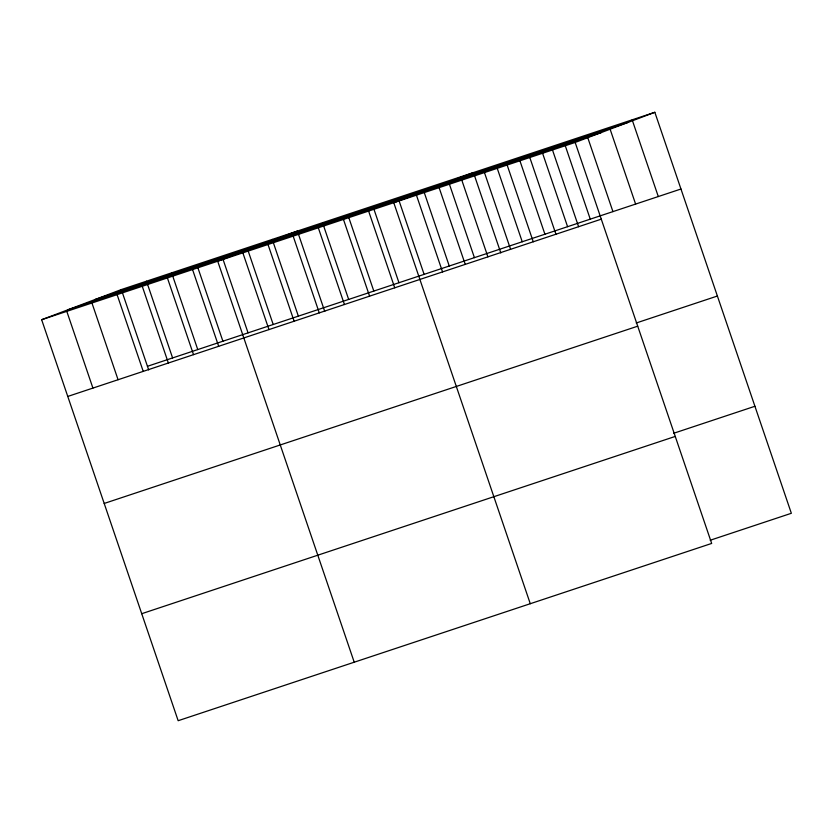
<?xml version="1.0" encoding="UTF-8"?>
<svg xmlns="http://www.w3.org/2000/svg" width="833" height="833" viewBox="0 0 833 833"><rect width="100%" height="100%" fill="white"/><g stroke="black" fill="none" stroke-linecap="round" stroke-linejoin="round"><path stroke-width="1.25" d="M654.842 112.288L575.166 142.443L711.674 543.439L178.158 720.712L41.65 319.716L121.326 289.561L654.842 112.288L791.35 513.284L710.195 540.253M473.446 172.556L393.77 202.711L530.277 603.717M95.035 299.516L628.551 122.243M67.942 309.761L601.457 132.489M41.65 319.716L575.166 142.443M147.451 366.291L680.957 189.018M67.765 396.446L601.28 219.173M636.235 322.985L717.39 296.027M104.198 503.455L637.714 326.182M673.772 433.243L754.917 406.275M141.735 613.702L675.24 436.43M632.164 119.827L658.289 196.546M609.902 128.574L635.61 204.085M587.65 137.33L612.932 211.613M564.972 144.859L590.264 219.152M552.487 149.971L578.602 226.701M542.293 152.397L567.585 226.68M529.809 157.51L555.934 234.24M519.625 159.926L544.917 234.219M507.141 165.049L533.255 241.768M496.947 167.464L522.239 241.757M484.462 172.577L510.587 249.306M474.279 174.992L500.81 252.93M461.794 180.115L487.909 256.835M449.122 183.354L474.414 257.647M439.116 187.644L465.231 264.373M423.976 191.715L449.258 265.998M416.438 195.182L442.562 271.902M398.82 200.066L424.112 274.359M373.673 208.427L398.955 282.72M368.613 211.072L394.738 287.801M348.517 216.778L373.809 291.071M343.467 219.433L369.581 296.152M322.538 222.703L348.663 299.432M318.31 227.784L344.435 304.514M324.745 311.438L297.391 231.064L217.705 261.218L354.223 662.214M293.164 236.145L319.278 312.864M272.235 239.415L298.36 316.144M268.007 244.496L294.132 321.226M247.911 250.212L273.203 324.506M242.861 252.857L268.976 329.587M222.765 258.563L248.057 332.856M198.025 268.143L222.9 341.218M192.558 269.569L218.673 346.299M171.629 272.849L197.754 349.568M167.402 277.93L193.527 354.65M146.483 281.2L172.598 357.93M142.256 286.281L168.37 363.011M121.326 289.561L148.691 369.935M117.099 294.643L143.224 371.372M91.953 303.004L118.067 379.723M66.796 311.355L92.921 388.084"/></g></svg>
